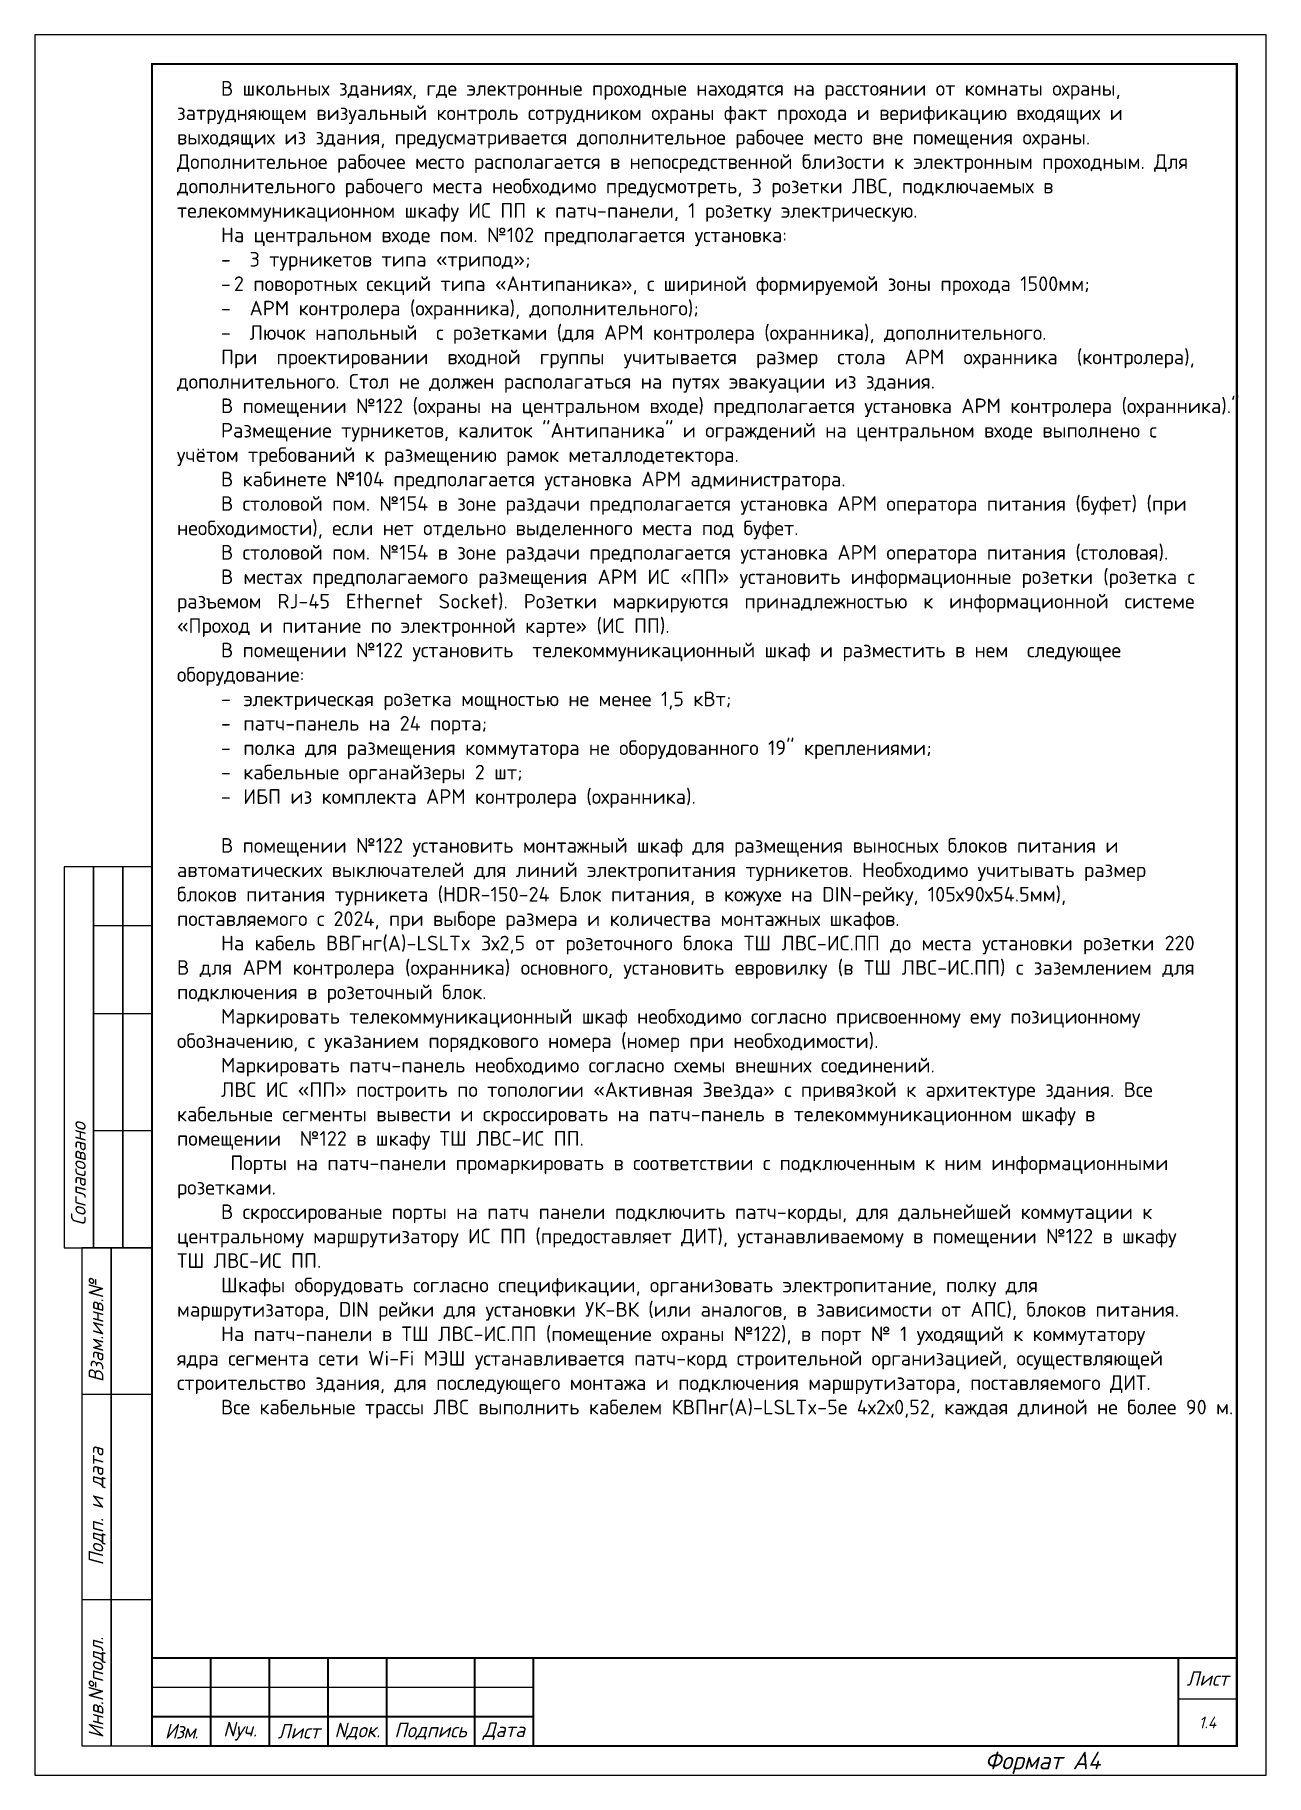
# Paper-space layout 'Общие данные 4' of a CAD drawing. Header units: millimetres. Extents: x -330 to -120, y -1 to 296.
import ezdxf
from ezdxf.enums import TextEntityAlignment as Align

# ---------------------------------------------------------------- set-up
doc = ezdxf.new("R2010")
doc.units = ezdxf.units.MM
doc.layers.add('Оформление-Надписи', color=7, linetype='Continuous', lineweight=0, true_color=0x000000)
doc.styles.add('GOST-2.304_Type-B_italic', font='GOST_Common Italic.ttf')
doc.styles.add('KOSTY_STYLE', font='isocpeur.ttf')

# ---------------------------------------------------------------- blocks, each defined once
blk = doc.blocks.new('*U54')
for points in [[(0, 0), (210, 0), (210, 297), (0, 297)], [(5, 90), (10, 90), (10, 155), (5, 155)], [(10, 90), (15, 90), (15, 155), (10, 155)], [(15, 90), (20, 90), (20, 155), (15, 155)], [(8, 5), (13, 5), (13, 90), (8, 90)], [(13, 5), (20, 5), (20, 90), (13, 90)]]:
    blk.add_lwpolyline(points, close=True)
at = {"const_width": 0.35}
for points in [[(20, 5), (205, 5), (205, 292), (20, 292)], [(20, 20), (205, 20), (205, 5), (20, 5)]]:
    blk.add_lwpolyline(points, close=True, dxfattribs=at)
for points in [[(10, 145), (20, 145)], [(10, 130), (20, 130)], [(10, 110), (20, 110)], [(8, 65), (20, 65)], [(8, 30), (20, 30)], [(20, 15), (85, 15)], [(195, 13), (205, 13)]]:
    blk.add_lwpolyline(points)
for points in [[(30, 20), (30, 5)], [(40, 20), (40, 5)], [(50, 20), (50, 5)], [(60, 20), (60, 5)], [(75, 20), (75, 5)], [(85, 20), (85, 5)], [(195, 20), (195, 5)], [(20, 10), (85, 10)]]:
    blk.add_lwpolyline(points, dxfattribs=at)
at = {"style": 'GOST-2.304_Type-B_italic'}
for s, p in [('Согласовано', (8.68, 93.8)), ('Взам.инв.№', (11.68, 67.07)), ('Подп. и дата', (11.68, 35.79)), ('Инв.№подл.', (11.68, 6.31))]:
    blk.add_text(s, height=2.5, rotation=90, dxfattribs=at).set_placement(p)
at = {"char_height": 2.5, "attachment_point": 5, "style": 'GOST-2.304_Type-B_italic'}
for s, insert, width in [('Лист', (200, 16.5), 10.0005), ('Nуч.', (35, 7.5), 10), ('Nдок.', (55, 7.5), 10), ('Подпись', (67.5, 7.5), 15), ('Дата', (80, 7.5), 10), ('{\\T0.9;Изм.}', (25, 7.5), 10), ('Лист', (45, 7.5), 10)]:
    blk.add_mtext(s, dxfattribs=dict(at, insert=insert, width=width))
at = {"style": 'GOST-2.304_Type-B_italic'}
for tag, height, p in [('ГРАФА_1Ф6', 4, (145, 12.5)), ('ГРАФА_7Ф6', 2, (200, 9))]:
    blk.add_attdef(tag, text='', height=height, dxfattribs=at).set_placement(p, align=Align.MIDDLE_CENTER)
for tag, p in [('ФОРМАТ', (161.99, 2.5)), ('СВОЙСТВА_2', (179.35, 2.5))]:
    blk.add_attdef(tag, text='', height=3, dxfattribs=at).set_placement(p, align=Align.MIDDLE_LEFT)

psp = doc.layouts.new('Общие данные 4')

# ---------------------------------------------------------------- block references
ref = psp.add_blockref('*U54', (-330.47, -0.97))
ref.add_attrib('ГРАФА_7Ф6', '1.4', dxfattribs={"height": 2, "style": 'GOST-2.304_Type-B_italic'}).set_placement((-130.47, 8.03), align=Align.MIDDLE_CENTER)
ref.add_attrib('ФОРМАТ', 'Формат А4', dxfattribs={"height": 3, "style": 'GOST-2.304_Type-B_italic'}).set_placement((-168.48, 1.53), align=Align.MIDDLE_LEFT)

# ---------------------------------------------------------------- texts
at = {"layer": 'Оформление-Надписи', "insert": (-306.23, 288.14), "char_height": 2.5, "attachment_point": 1, "style": 'KOSTY_STYLE'}
psp.add_mtext_dynamic_manual_height_columns('\\pxi3;{\\C256;\\c0;В школьных зданиях, где электронные проходные находятся на расстоянии от комнаты охраны, затрудняющем визуальный контроль сотрудником охраны факт прохода и верификацию входящих и выходящих из здания, предусматривается дополнительное рабочее место вне помещения охраны. Дополнительное рабочее место располагается в непосредственной близости к электронным проходным. Для дополнительного рабочего места необходимо предусмотреть, 3 розетки ЛВС, подключаемых в телекоммуникационном шкафу ИС ПП к патч-панели, 1 розетку электрическую.\\P}На центральном входе пом. №102 предполагается установка:\\P\\pqj;-  3 турникетов типа «трипод»; \\P\\pi-0.88548,l3.88548,t3.88548;-^I2 поворотных секций типа «Антипаника», с шириной формируемой зоны прохода 1500мм;\\P\\pi3,l0,tz;-  АРМ контролера (охранника), дополнительного);\\P-  Лючок напольный  с розетками (для АРМ контролера (охранника), дополнительного. \\PПри проектировании входной группы учитывается размер стола АРМ охранника (контролера), дополнительного. Стол не должен располагаться на путях эвакуации из здания.\\P\\pql;В помещении №122 (охраны на центральном входе) предполагается установка АРМ контролера (охранника)."\\P\\pq*;Размещение турникетов, калиток "Антипаника" и ограждений на центральном входе выполнено с учётом требований к размещению рамок металлодетектора.\\P\\pqj;В кабинете №104 предполагается установка АРМ администратора.\\P\\pql;В столовой пом. №154 в зоне раздачи предполагается установка АРМ оператора питания (буфет) (при необходимости), если нет отдельно выделенного места под буфет.\\PВ столовой пом. №154 в зоне раздачи предполагается установка АРМ оператора питания (столовая).{\\C256;\\c0;\\P\\pqj;В местах предполагаемого размещения АРМ ИС «ПП» установить информационные розетки (розетка с разъемом RJ-45 Ethernet Socket). Розетки маркируются принадлежностью к информационной системе «Проход и питание по электронной карте» (ИС ПП).\\P\\pql;В помещении }№122{\\C256;\\c0; установить  телекоммуникационный шкаф и разместить в нем  следующее оборудование:\\P\\pi-0.88548,l3.88548,qj,t3.88548;-^I электрическая розетка мощностью не менее 1,5 кВт;\\P-^I патч-панель на 24 порта;\\P-^I полка для размещения коммутатора не оборудованного 19" креплениями;\\P-^I кабельные органайзеры 2 шт;\\P-^I ИБП из комплекта АРМ контролера (охранника).\\P\\pi3,l0,tz;\\P\\pq*;В помещении }№122{\\C256;\\c0; установить монтажный шкаф для размещения выносных блоков питания и автоматических выключателей для линий электропитания турникетов. Необходимо учитывать размер блоков питания турникета (HDR-150-24 Блок питания, в кожухе на DIN-рейку, 105х90х54.5мм), поставляемого с 2024, при выборе размера и количества монтажных шкафов.\\P\\pqj;На кабель ВВГнг(А)-LSLTx 3х2,5 от розеточного блока ТШ ЛВС-ИС.ПП до места установки розетки 220 В для АРМ контролера (охранника) основного, установить евровилку (в ТШ ЛВС-ИС.ПП) с заземлением для подключения в розеточный блок.\\P\\pq*;Маркировать телекоммуникационный шкаф необходимо согласно присвоенному ему позиционному обозначению, с указанием порядкового номера (номер при необходимости).\\PМаркировать патч-панель необходимо согласно схемы внешних соединений. \\P\\pr0.13333,a0.66667,t1.41667;ЛВС ИС «ПП» построить по топологии «Активная Звезда» с привязкой к архитектуре здания. Все кабельные сегменты вывести и скроссировать на патч-панель в телекоммуникационном шкафу в помещении  }№122{\\C256;\\c0; в шкафу ТШ ЛВС-ИС ПП.\\P Порты на патч-панели промаркировать в соответствии с подключенным к ним информационными розетками. \\P\\pr0,a0.25,tz;В скроссированые порты на патч панели подключить патч-корды, для дальнейшей коммутации к центральному маршрутизатору ИС ПП (пр}едоставляет ДИТ), устанавливаемому в помещении №122 в шкафу ТШ ЛВС-ИС ПП. \\PШкафы оборудовать согласно спецификации, организовать электропитание, полку для маршрутизатора, DIN рейки для установки УК-ВК (или аналогов, в зависимости от АПС), блоков питания. \\PНа патч-панели в ТШ ЛВС-ИС.ПП (помещение охраны №122), в порт № 1 уходящий к коммутатору ядра сегмента сети Wi-Fi МЭШ устанавливается патч-корд строительной организацией, осуществляющей строительство здания, для последующего монтажа и подключения маршрутизатора, поставляемого ДИТ.\\P\\pqj;Все кабельные трассы ЛВС выполнить кабелем КВПнг(А)-LSLTx-5е 4х2х0,52, каждая длиной не более 90 м.{\\C256;\\c0;\\P\\pi1.95417;^I\\P\\pi2.95417,r0.13333,a0.66667,t1.41667;^I\\C0;\\P\\pr0,a0.25,tz;^I}', width=173.0471, gutter_width=12.5, heights=[0], dxfattribs=at)

doc.saveas('drawing.dxf')
